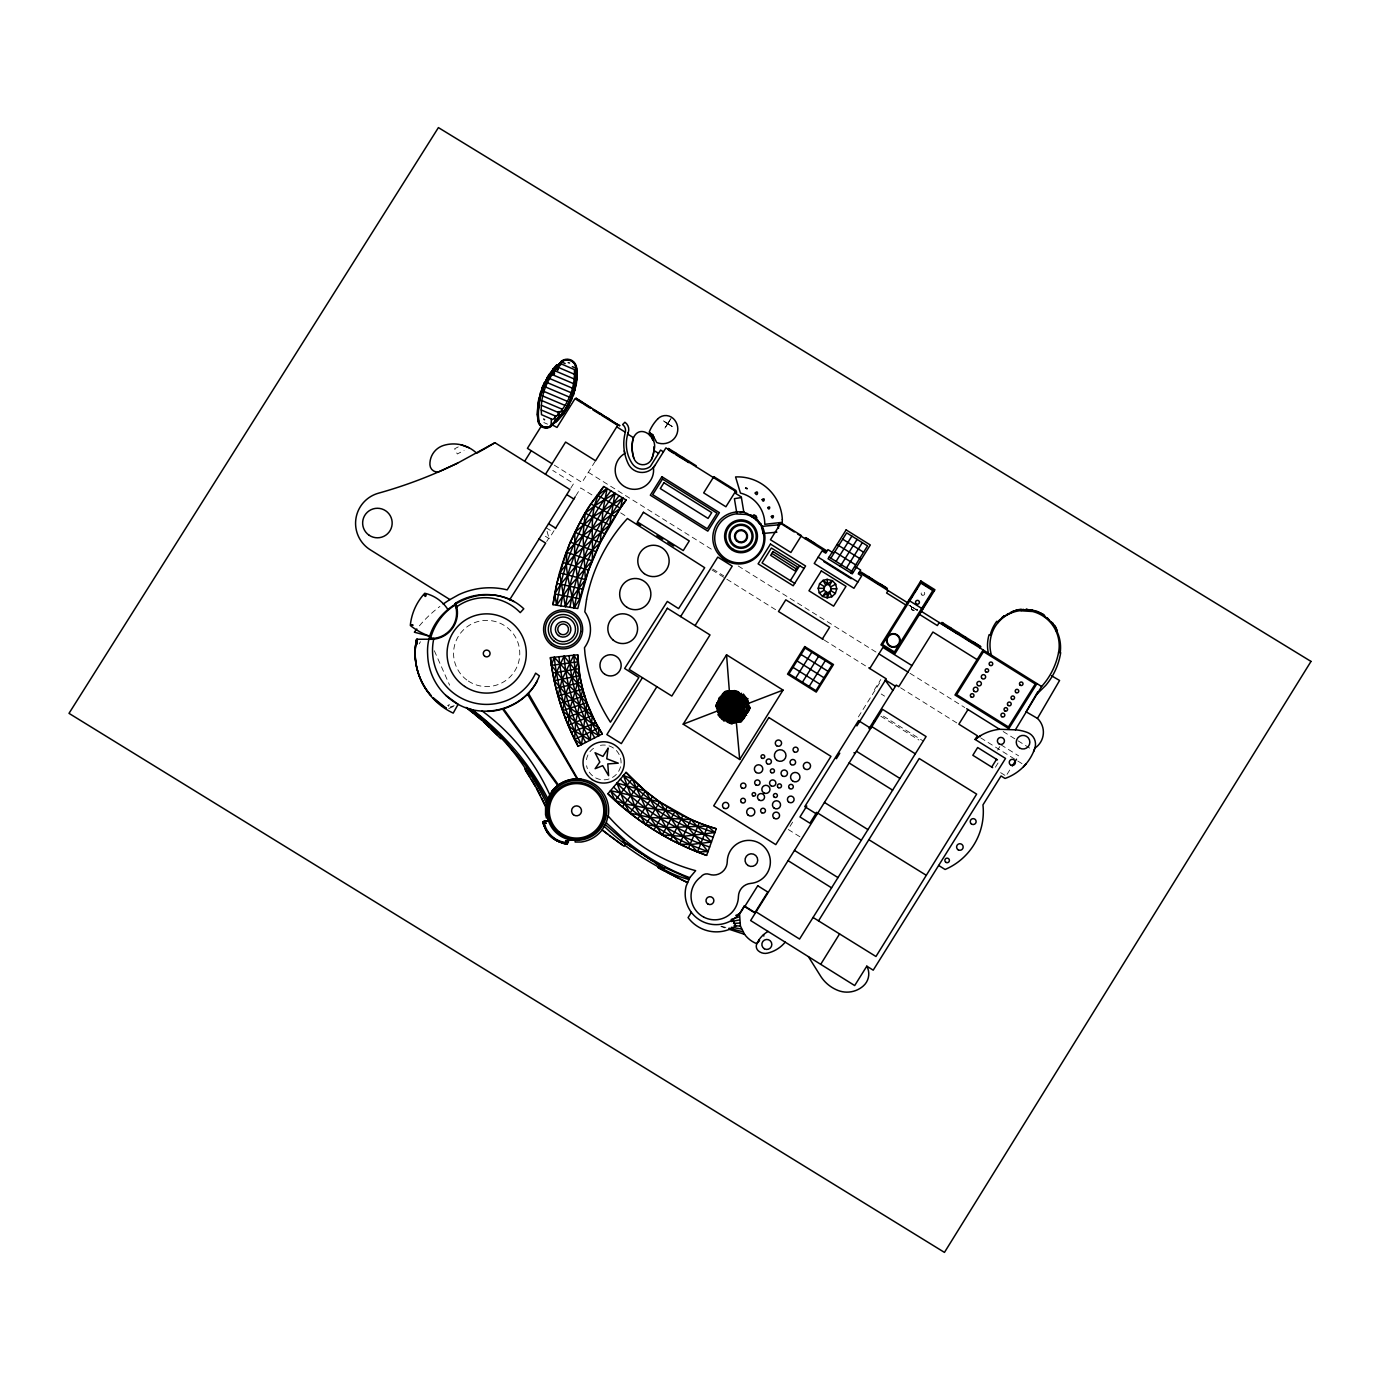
<?xml version="1.0" encoding="UTF-8"?>
<svg xmlns="http://www.w3.org/2000/svg" width="1380" height="1380" viewBox="0 0 1380 1380"><rect width="100%" height="100%" fill="white"/><g stroke="black" fill="none" stroke-linecap="round" stroke-linejoin="round"><path stroke-width="0.75" stroke-dasharray="5 3.75" d="M911.421 607.424C909.955 612.479 917.89 608.752 915.475 609.77A2.467 2.467 0 0 1 911.387 607.424L912.008 606.303A2.467 2.467 0 0 1 912.525 605.923L912.042 606.337M913.336 607.821L914.181 608.304L911.645 606.872M910.3 605.786L911.404 606.752M911.317 606.924L910.093 605.665L911.524 607.045M570.716 488.261L573.683 483.5L552.742 470.425M595.142 461.403L581.998 482.448L552.069 463.749M545.359 536.251L549.102 538.597L554.553 529.868M575.805 495.851L580.756 487.934L593.521 495.903M667.058 423.85L668.42 423.539M667.817 423.453L671.801 417.071L667.92 423.505M874.385 689.759L880.802 679.495M792.638 822.135L788.101 829.397L802.125 838.16M858.377 716.91L881.078 680.599M997.619 750.116L999.827 746.563M995.394 767.228L999.258 761.036M1007.055 774.318L1011.264 767.608M546.67 541.529L548.705 538.355M458.246 446.913L454.607 448.776L457.298 453.968L464.077 450.466M448.759 708.596L454.365 706.025M450.242 706.991L454.175 705.646M419.227 643.839L420.434 641.735M448.379 706.336L449.414 704.542L447.62 705.577M721.067 926.17L727.019 927.688M721.016 926.584L724.948 927.878M543.841 422.556L547.55 424.16M915.992 609.063L917.666 610.029L915.751 609.494M914.181 608.269L915.837 609.287M916.061 609.442L917.321 610.167M667.575 423.505L662.262 420.193L667.506 423.643M667.972 423.781L674.786 428.041M667.903 423.884L674.716 428.145M908.471 604.957L916.889 610.219M588.329 472.305L712.615 549.965M738.179 565.955L878.905 653.879M909.989 673.302L964.827 707.578M1003.156 731.521L1032.085 749.599M1000.949 744.786L1018.613 755.826M712.822 569.043L723.655 575.822M620.672 512.877L626.33 516.413M711.994 569.94L776.681 610.357M824.205 640.044L867.934 667.385M900.588 687.792L957.375 723.275M980.645 737.817L1022.977 764.261M881.199 694.002L884.597 696.124M1000.638 772.662L1006.003 776.009M883.407 716.134L923.306 741.06M880.837 716.237L918.908 740.025M546.049 527.729L553.121 532.145M434.338 650.756L449.621 685.187M547.067 531.352L549.102 538.597M667.592 423.022L667.903 424.385M600.369 745.338A17.422 17.422 0 0 1 620.414 757.655A17.422 17.422 0 0 1 609.891 778.7A17.422 17.422 0 0 1 588.018 770.04M587.414 768.66A17.422 17.422 0 0 1 586.569 765.727M586.466 759.69A17.422 17.422 0 0 1 596.057 746.77M419.382 625.847A125.977 125.977 0 0 1 439.91 606.424M667.541 423.867L664.298 429.059L667.644 423.919M921.995 595.022A1.777 1.777 0 0 0 924.721 593.573A1.777 1.777 0 0 0 922.116 591.934A1.777 1.777 0 0 0 921.995 595.022M468.268 681.013A33.12 33.12 0 0 0 519.708 655.655A33.12 33.12 0 0 0 472.029 623.777A33.12 33.12 0 0 0 468.268 681.013"/><path stroke-width="1.5" d="M545.566 806.42L545.548 814.7L546.463 818.064L547.688 817.736A29.963 29.963 0 0 1 572.321 780.735A29.963 29.963 0 0 1 606.683 808.956A29.963 29.963 0 0 1 575.132 840.299L575.132 842.024L581.101 842.024A31.706 31.706 0 0 0 602.129 829.915L606.269 822.756L608.408 814.752A31.706 31.706 0 0 0 551.862 791.275L547.705 798.434L545.566 806.42L535.975 787.307L524.797 769.074L526.091 768.298A251.66 251.66 0 0 1 546.411 803.264M554.708 593.952L579.945 598.799L574.563 554.95L574.891 532.283L593.02 516.982L622.829 498.025L620.345 508.168L600.283 542.616L575.65 566.3L560.694 584.189L554.708 593.952L556.623 605.216L569.698 586.241L592.158 560.832C593.883 536.216 587.156 507.047 603.802 486.519L626.123 500.026A276.587 276.587 0 0 0 579.945 598.799L574.132 607.959C571.182 586.483 560.729 563.023 570.371 542.133C580.307 523.158 587.932 499.991 607.096 488.52L602.939 510.272L600.283 542.616L588.587 570.147L577.754 608.528L553 604.664L556.899 583.326L566.317 552.207L582.998 535.578L620.345 508.168L626.123 500.026M602.284 733.936L595.298 721.843L586.88 702.662L562.195 679.115L551.448 665.35L554.277 657.225L582.74 689.31L586.88 702.662L581.549 744.579L574.598 739.387L575.65 722.206L582.74 689.31L579.807 675.665L577.72 654.81L550.413 657.639C554.122 688.568 563.575 718.79 578.134 746.339L602.284 733.936A156.388 156.388 0 0 1 577.72 654.81M1021.2 610.633L1021.217 609.149A47.696 47.696 0 0 0 997.447 621.949M537.562 414.724L540.667 393.214M570.941 400.096L562.781 414.224L551.241 425.764A8.039 8.039 0 0 1 538.303 420.158A69.759 69.759 0 0 1 538.028 414.742L538.166 409.308A69.759 69.759 0 0 1 538.735 403.909L538.907 398.423L541.115 393.335A69.759 69.759 0 0 1 542.909 388.211L542.081 387.849L544.272 382.881L545.1 383.243L547.498 378.776L546.67 378.327M541.236 409.981C540.977 392.679 548.567 375.498 561.505 364.027L574.356 369.564C575.529 388.418 567.266 407.497 552.707 419.537L541.477 414.673L541.236 409.981L556.209 416.381M727.277 722.206L732.349 723.775L733.608 690.725L725.018 691.622L722.43 694.019M557.503 369.892L557.692 365.717L561.591 361.991A8.711 8.711 0 0 1 575.909 368.167A71.122 70.708 0 0 1 562.109 413.724L551.051 425.523A7.573 7.573 0 0 1 538.597 420.124A69.794 69.448 22 0 1 554.105 369.754L557.692 365.717L557.779 369.909M558.779 417.985L559.073 411.481M562.074 409.412L562.109 413.724L551.051 425.523L551.414 419.089M553.863 374.049L554.105 369.754L554.501 373.946M568.163 725.207L570.147 708.182L579.807 675.665L564.058 656.225L556.382 672.422L554.243 680.668L565.662 693.778L592.21 715.582L590.209 740.129L574.701 731.003L568.163 725.207L592.21 715.582M576.443 379L576.909 373.601M651.464 459.506A27.876 27.79 15 0 0 653.896 450.466C658.709 436.994 638.992 422.177 632.989 439.082A36.725 36.725 0 0 0 633.765 458.022A9.591 9.591 0 0 0 651.464 459.506A27.79 27.79 0 0 0 653.896 450.466L653.999 446.706M785.22 942.143A32.602 32.602 0 0 1 767.573 953.131A10.384 10.384 0 0 1 758.327 950.837A6.107 6.107 0 0 1 756.809 943.713A27.583 27.583 0 0 1 744.596 934.381L740.422 926.066L739.542 913.75L744.355 905.935L755.447 912.853M538.166 409.308L537.941 403.822L537.269 414.707L538.303 420.158A7.883 7.883 0 0 0 551.241 425.764L562.419 413.983L568.232 404.806A69.759 69.759 0 0 0 569.837 401.563M456.694 606.821A48.749 48.749 0 0 1 520.243 612.634L523.796 608.787C488.572 575.339 424.454 606.165 427.645 654.448A58.443 58.443 0 0 0 458.108 704.318C486.864 720.429 527.591 706.991 539.356 675.855L535.63 673.147A54.079 54.079 0 0 1 433.682 639.182L416.656 639.268C412.206 658.916 417.657 680.392 430.957 695.52A64.067 64.067 0 0 1 416.656 639.268A66.24 66.24 0 0 0 453.209 713.115L458.108 704.318L445.775 695.33M562.626 710.648L565.662 693.778L578.099 661.796L573.839 655.207L562.195 679.115L557.968 695.796L570.147 708.182L598.661 727.967L598.868 735.695L575.65 722.206L562.626 710.648L586.88 702.662M552.621 424.591A69.759 69.759 0 0 0 555.278 422.125L563.04 414.466L568.957 405.237L575.253 384.365L576.202 368.132A9.022 9.022 0 0 0 561.401 361.75L553.432 369.185M576.633 379.069L574.77 389.815L571.423 400.252L570.578 399.924A69.759 69.759 0 0 0 575.253 384.365L576.236 384.503L576.978 379.121L576.65 368.132A9.505 9.505 0 0 0 561.091 361.388M416.743 644.288L417.433 639.268A66.206 66.206 0 0 0 416.674 644.288M722.637 719.411L718.842 714.184L718.221 706.146L721.154 699.263L727.295 695.917L733.418 695.744L737.99 698.763L740.111 702.972L738.68 710.286L732.677 714.823L727.795 714.978L723.327 711.821L720.774 706.25L721.154 699.263L726.104 693.657L733.608 690.725L737.834 691.501M585.206 513.205L582.998 535.578L585.361 579.6L565.386 606.596L559.573 572.803L574.563 554.95L609.684 525.021L614.962 493.281L594.556 505.891L585.206 513.205L609.684 525.021M746.942 713.305L747.149 699.246L743.354 694.019M568.784 839.506L568.267 842.628A24.512 24.512 0 0 1 544.013 820.824L548.516 820.824L547.688 817.736A28.307 28.307 0 0 0 575.132 840.299L568.784 839.506L567.094 844.232C555.571 842.283 545.704 833.244 542.771 821.928L548.516 820.824L545.273 821.755M556.623 605.216C562.919 562.798 580.497 522.158 607.096 488.52M560.849 605.889C567.508 564.127 584.896 524.159 610.909 490.814M565.386 606.596C572.355 565.524 589.536 526.263 614.962 493.281M569.923 607.303C577.202 566.939 594.176 528.385 619.034 495.731M744.372 717.911L740.957 721.809L732.383 722.741L724.414 720.343L718.842 714.184L717.031 706.111L719.308 698.108L726.104 693.657L733.505 693.088L739.49 696.4L742.682 701.609L740.008 711.131L736.04 712.477L732.797 711.683L731.193 709.596L731.469 703.835L733.177 701.782L736.403 701.299L740.111 702.972L742.509 712.701L738.749 717.617L732.47 720.394L725 719.428L718.842 714.184L715.944 706.06L716.979 702.696M574.132 607.959C581.774 568.267 598.558 530.369 622.829 498.025M575.702 384.451L571.01 400.079M1034.62 611.012L1031.602 609.977M1034.81 610.684L1031.515 610.34M755.654 519.605C758.793 517.19 753.428 512.998 751.841 516.81M747.236 713.305L749.012 707.319L747.149 699.246L742.906 694.727M627.503 434.942L628.297 432.354A8.711 8.711 0 0 0 624.899 422.246L622.622 424.591A7.176 7.176 0 0 1 625.312 432.216A46.161 46.161 0 0 0 628.176 463.645A15.335 15.335 0 0 0 655.069 465.25L665.919 447.879L727.795 486.536M818.202 588.225L819.599 583.636L823.118 580.359L827.155 579.341L832.399 580.67L835.676 584.189L836.763 588.88L835.349 593.469L831.83 596.747L827.155 597.833L822.549 596.419L819.272 592.917L818.202 588.225L823.688 588.415L825.706 585.206L832.399 580.67L829.484 585.344L823.118 580.359L825.706 585.206M823.688 588.415L824.136 590.33L827.138 592.365L827.155 597.833L831.26 588.691L829.484 585.344M749.012 710.735L750.047 707.371L715.944 706.06L718.635 699.695M540.667 393.179L547.256 378.241L553.518 369.288M541.115 393.335L540.287 393.041L541.115 393.335L542.909 388.211L542.081 387.918L539.718 398.579M706.629 855.393L716.237 828.725A194.701 194.701 0 0 1 626.054 772.386L607.925 793.707C635.852 821.1 669.783 842.3 706.629 855.393A269.911 269.911 0 0 1 607.925 793.707M1033.585 751.582L1034.879 748.133A19.096 19.096 0 0 0 1037.467 718.411L1059.581 680.478L1051.457 675.734M626.054 772.386L645.443 791.033L659.726 801.901L683.152 836.384L697.486 851.96L707.664 826.034L716.237 828.725M1039.295 612.755L1036.397 611.185L1039.537 612.444M608.097 815.942A176.502 176.502 0 0 0 695.658 870.659L689.741 877.68L686.153 886.133A30.826 30.826 0 0 0 706.094 923.013A30.826 30.826 0 0 0 744.355 905.935M688.465 848.2L699.246 822.946L707.664 826.034L714.84 832.571L683.152 836.384L662.297 834.969L650.101 817.512L632.23 778.889L623.45 775.457L634.8 806.162L645.719 824.619L666.264 827.603L707.664 826.034M747.995 712.132L750.047 707.371M542.219 387.901L547.067 378.137M697.486 851.96L708.026 851.546L674.941 811.406L645.098 807.818L624.692 803.781L615.014 800.434L610.529 790.654L659.726 801.901L690.966 819.479L711.425 842.059L690 844.595L679.581 844.111L690.966 819.479L699.246 822.946M681.03 879.509L687.068 882.355M571.286 400.269L568.232 404.806M673.354 875.714L679.391 878.715M670.852 839.696L682.859 815.632M666.005 871.884L671.87 874.955M662.297 834.969L674.941 811.406M1043.453 614.876L1040.727 612.979M1043.728 614.6L1040.555 613.307M658.553 867.83L664.229 870.935M753.739 517.431C756.93 519.743 747.581 511.997 752.031 516.448M653.913 829.949L667.23 806.834M1037.674 691.915L1026.099 711.787L1037.467 718.411M756.068 911.87L799.572 939.056L926.101 736.558L882.596 709.372L750.634 920.546L854.686 985.562L866.812 966.173L873.212 970.174L1005.52 758.431L975.108 739.439A46.903 46.903 0 0 1 999.551 729.278L1015.387 729.83L1041.607 686.498A70.777 70.777 0 0 0 1058.563 652.481A35.38 35.38 0 0 0 1032.74 611.53L1019.734 610.719A34.103 34.103 0 0 0 1000.379 620.086L997.447 623.312A34.103 34.103 0 0 0 991.444 634.886A35.794 35.794 0 0 0 991.444 655.155M645.719 824.619L659.726 801.901M818.513 920.874L919.201 758.5L976.643 794.121L875.955 956.495L813.062 917.476M820.703 964.327L839.558 933.932M541.374 426.023L527.419 448.345L552.069 463.749M524.659 461.282L531.248 450.743M578.927 400.407L575.891 398.078L619.551 425.799M579.617 400.407L582.498 402.632M582.774 402.822L586.897 405.392M587.207 405.582L591.485 408.256M545.48 474.289L565.61 442.066L595.556 460.765L617.671 425.351L601.663 415.346M594.625 410.222L595.677 410.878M595.953 411.05L600.076 413.621M603.854 415.984L600.49 413.448M604.406 416.329L608.252 418.295M612.099 421.142L608.701 418.589M613.479 422.004L615.308 423.143M615.618 423.332L619.844 425.54M555.346 528.609L575.236 496.783M668.024 449.19L668.489 448.448L696.245 465.802L695.779 466.543M669.197 448.897L668.472 450.053L674.199 453.641L674.923 452.468M676.39 453.399L675.665 454.555L682.065 458.557L682.789 457.401M501.785 736.989L529.799 770.316L501.785 736.989A217.436 217.436 0 0 0 470.977 709.268M683.583 457.884L682.91 458.971L688.672 462.576L689.345 461.489M642.425 677.684L606.872 734.574L621.328 743.613L656.88 686.705M680.616 616.567L717.773 557.089L732.228 566.128L695.072 625.606M746.425 514.447L747.098 513.394L743.855 512.325A26.065 26.065 0 0 0 712.805 537.441A26.065 26.065 0 0 0 742.923 563.661A26.065 26.065 0 0 0 763.519 529.437L760.501 523.348L763.675 534.698A24.599 24.599 0 0 1 742.992 562.574A24.599 24.599 0 0 1 715.013 542.047A24.599 24.599 0 0 1 735.402 513.947L746.425 514.447A25.185 25.185 0 0 1 759.88 524.331M683.204 724.172L726.553 654.81L783.047 690.104L739.697 759.483L683.204 724.172L718.152 710.683M804.989 538.631L805.61 537.631L826.448 550.637L825.809 551.655M806.489 538.183L810.871 540.908M811.44 541.27L815.442 543.772M790.343 580.601L799.658 565.697M830.846 558.176L846.664 532.852L867.537 545.894L850.667 572.89M836.056 561.436L851.891 536.113M840.23 566.369L857.101 539.373M846.492 567.956L862.327 542.633M860.378 573.252L861.12 572.062L887.323 588.432L886.581 589.622M795.708 678.011L811.802 652.24M822.377 638.906L829.673 627.245L785.789 599.817L778.493 611.495L823.17 639.406M802.436 682.22L818.547 656.449M868.21 576.495L873.678 580.583M809.18 686.429L825.292 660.658M880.095 583.93L879.629 584.689L873.868 581.084M880.595 584.223L886.477 587.914M888.099 590.571L886.598 592.986L905.815 604.992M691.38 912.352L688.085 917.614A35.259 35.259 0 0 0 735.902 925.98L732.625 919.787M906.781 603.905L907.523 602.715L859.136 572.476M909.42 600.714L912.68 595.487M914.854 592.003L917.027 588.536M869.762 668.524L882.924 647.444L911.938 665.574M920.253 612.323L920.995 611.133L1041.607 686.498M922.392 608.822L931.103 594.901M806.783 806.041L799.969 816.96L809.922 823.187L816.736 812.285M836.366 758.69L839.782 753.221M856.859 725.914L886.27 678.839L868.745 667.886M868.986 728.692L896.241 685.067L898.777 686.654L932.915 632.023L977.092 659.623M939.245 622.535L937.348 625.571L919.529 614.428M941.16 623.726L941.988 622.414L980.887 646.72L980.076 648.048M942.833 622.932L942.074 624.139L949.285 628.659L950.044 627.452M950.785 627.9L950.027 629.107L957.237 633.627L957.996 632.42M958.738 632.885L958.255 633.644L964.844 637.767L965.327 636.991M966.241 637.56L965.62 638.578L972.158 642.666L972.797 641.666M973.556 642.149L979.938 646.133M983.129 649.946L954.977 695.002L1008.815 728.64L1036.966 683.6M968.001 709.562L958.859 724.19L977.402 735.782L975.108 739.439L980.611 735.609M991.702 767.073L996.533 759.328M1012.316 765.917L1016.508 759.19M723.896 721.171L741.491 693.226M509.531 599.938L545.669 543.116L539.028 538.959M745.096 716.686L740.456 720.878L732.383 722.741L725 719.428L720.964 713.063L720.774 706.25L723.379 700.661L728.606 698.401L733.298 698.659L738.749 703.679L740.008 711.131L737.438 715.15L732.573 717.738L726.311 717.341L720.964 713.063L718.221 706.146L719.308 698.108L725.018 691.622L728.468 690.828M546.86 377.947L549.792 373.376L550.603 373.894L561.401 361.75A69.759 69.759 0 0 0 557.486 365.51L556.727 364.838L553.121 368.891L547.67 378.465L546.842 378.017L547.67 378.465M547.084 378.086L553.363 369.185M637.715 818.995L652.464 796.639M624.295 839.489L623.001 841.455L663.797 868.348L664.97 866.571M624.105 842.18L632.23 847.527M633.731 848.528L642.545 854.341M644.167 855.41L652.809 861.103M654.655 862.327L662.831 867.71M629.936 813.079L645.443 791.033L616.998 783.047L624.692 803.781L629.936 813.079L650.101 817.512L690.966 819.479M825.689 591.986L822.549 596.419L829.363 591.796L831.83 596.747M616.187 840.644L621.811 844.698M622.363 806.886L638.698 785.116M609.46 835.625L614.876 839.678M655.069 465.25L653.413 467.441A19.217 19.217 0 0 1 639.492 488.641A19.217 19.217 0 0 1 616.67 477.532A19.217 19.217 0 0 1 624.778 453.485L624.295 450.846M649.911 435.114L649.532 435.614A2.467 2.467 0 0 1 649.877 435.079L652.257 434.476M652.257 439.202L653.723 438.029M467.147 708.216L473.305 713.029M602.594 830.294L608.011 834.52M615.014 800.434L632.23 778.889M475.634 714.926L481.706 720.067M1048.886 619.81L1047.282 617.947L1048.955 619.861M1023.46 766.763L1025.944 764.054M483.725 721.861L489.538 727.26M558.607 411.671L558.727 417.933L555.071 421.918L554.933 415.622M551.862 791.275C558.814 782.529 570.061 777.889 581.153 779.165M491.366 729.019L497.093 734.781M1053.026 623.519L1050.818 621.707L1052.957 623.45M1037.122 693.916L1045.747 685.394A66.878 66.878 0 0 0 1060.685 652.671L1058.563 652.481M740.008 711.131L736.748 713.84L732.677 714.823L728.606 713.684L725.897 710.459L723.568 706.353L723.379 700.661L727.295 695.917L733.505 693.088L740.853 694.226L747.149 699.246L748.598 703.3M509.289 746.218L514.982 753.204M598.868 735.695L592.365 724.103L595.298 721.843M1054.424 625.261L1055.821 627.227M1002.328 617.257L1004.554 615.687M744.959 716.444L732.383 722.741L727.295 721.792M525.659 770.42L529.678 776.664M443.187 604.043A125.977 125.977 0 0 1 449.949 599.593L458.643 594.745A73.019 73.019 0 0 1 507.202 589.881L569.906 489.555L494.937 442.704L457.694 463.076L438.409 471.96A7.521 7.521 0 0 1 429.922 464.836A19.441 19.441 0 0 1 443.636 445.412A33.586 33.586 0 0 1 476.324 452.899M531.438 779.545L535.371 786.289M653.171 439.03L652.033 437.546M1006.538 614.894L1008.901 613.548L1006.641 614.825M819.272 592.917L824.136 590.33M830.829 586.776L835.676 584.189M536.579 788.463L540.408 795.708M748.081 698.746L717.893 714.685L722.706 719.86M574.598 739.387L598.661 727.967M541.529 797.968L545.186 805.627M735.782 915.423L739.542 913.75M571.268 732.349L595.798 722.758M748.167 703.507L783.047 690.104M565.283 717.98L589.398 709.182M731.193 919.442L739.232 916.855M560.194 703.265L584.672 696.038M1015.801 610.581L1019.251 609.598L1015.784 610.202M1055.89 630.781L1057.39 630.384A44.885 44.885 0 0 0 1044.712 616.446M557.968 695.796L582.74 689.31M739.508 692.588L733.608 690.725L725.552 692.605L719.308 698.108L746.632 715.306M556.002 688.258L581.118 682.514M554.243 680.668L579.807 675.665M731.227 921.512L739.283 919.96M741.388 497.525L734.402 498.68L736.817 513.153M740.318 512.567L743.803 511.98M552.742 673.026L578.807 668.748M551.448 665.35L578.099 661.796M762.019 526.384L778.527 524.831L779.752 522.865L794.259 531.938M776.888 532.18L763.037 533.491L762.364 526.349M733.539 923.444L739.68 923.048M538.028 414.742L537.838 420.176A8.349 8.349 0 0 0 551.534 426.144M538.303 420.158L537.838 420.176A70.242 70.242 0 0 1 557.141 365.183L557.486 365.51M433.82 638.371L429.56 638.474A25.461 25.461 0 0 0 454.814 603.733L456.038 607.821M1023.753 609.736L1022.77 609.374L1023.632 609.736M831.26 588.691L836.763 588.88M731.348 706.664L732.987 706.715M734.091 925.704L740.422 926.066M576.288 373.911L577.306 373.98M576.616 378.379L577.03 378.689M991.444 634.886L989.081 634.748A36.242 36.242 0 0 0 988.391 653.24M575.943 379.328L576.926 379.466M575.305 384.002L576.288 384.14M731.348 927.308L741.491 928.999M538.786 399.044L538.045 403.132M575.253 384.365L576.202 384.572L573.442 395.129L572.545 394.853L573.39 395.18M575.184 384.71L576.116 384.899M574.184 389.315L575.115 389.522M556.899 583.326L582.481 589.139M729.002 928.205L742.889 931.776M559.573 572.803L585.361 579.6M460.972 444.774L469.183 447.827M562.712 562.436L588.587 570.147M574.891 390.264L574.58 390.471M572.631 394.525L573.528 394.784M714.84 832.571C680.03 822.049 648.169 802.125 623.45 775.457M568.215 362.578L569.561 363.026M728.882 929.188L744.596 934.381M566.317 552.207L592.158 560.832M713.201 837.143C677.977 826.102 645.702 805.92 620.345 779.096M711.425 842.059C675.752 830.519 643.011 810.06 616.998 783.047M709.665 846.992C673.509 834.934 640.32 814.2 613.634 786.997M708.026 851.546C671.456 838.988 637.853 817.995 610.529 790.654M570.371 542.133L596.057 551.655M749.461 514.843L746.753 513.929A23.132 23.132 0 0 1 760.19 523.831L758.517 521.536M756.395 518.587L756.43 518.604A2.467 2.467 0 0 0 752.6 515.775L752.635 515.809M574.891 532.283L600.283 542.616M547.377 382.674L571.165 392.731M545.48 386.969L569.474 397.13M543.91 391.42L567.439 401.373M552.155 374.567L573.528 383.64M549.602 378.517L572.528 388.228M542.702 395.957L565.076 405.444M541.857 400.597L562.402 409.308M555.002 370.806L574.166 378.965M541.357 405.272L559.435 412.965M558.124 367.304L574.442 374.273M565.162 363.527L561.591 361.991A69.414 69.414 0 0 0 538.597 420.124M572.321 366.614L575.909 368.167A69.448 69.448 0 0 1 551.051 425.523M542.478 387.332L545.1 383.243L544.272 382.795M579.841 522.623L604.82 533.732M664.384 867.451L689.362 878.594M687.654 882.631L657.743 867.382L658.484 866.209A109.106 109.106 0 0 0 688.965 879.509M733.608 690.725L740.853 694.226L746.132 699.781L747.891 707.284L745.735 714.736L739.922 719.86L732.418 721.602L725 719.428L719.877 713.633L718.221 706.146L720.188 698.659L726.104 693.657L733.556 691.863L740.853 694.226L747.891 707.284L744.734 714.116L739.922 719.86L732.47 720.394L725.621 718.428L720.964 713.063L719.463 706.198L721.154 699.263L726.673 694.761L733.505 693.088L740.18 695.279L745.045 700.35L744.734 714.116L739.352 718.773L732.47 720.394L726.311 717.341L722.12 712.46L720.774 706.25L722.223 699.936L727.295 695.917L733.47 694.382L739.49 696.4L745.045 700.35L743.665 713.426L738.749 717.617L732.521 719.101L726.311 717.341L723.327 711.821L722.137 706.301L723.379 700.661L727.933 697.124L733.418 695.744L739.49 696.4L743.889 700.971L744.734 714.116L738.749 717.617L732.573 717.738L727.036 716.186L723.327 711.821L724.604 701.437L733.418 695.744L738.749 697.556L742.682 701.609L744.01 707.147L742.509 712.701L738.11 716.41L732.573 717.738L727.795 714.978L724.586 711.149L723.568 706.353L728.606 698.401L733.349 697.176L742.682 701.609L742.509 712.701L732.625 716.306L727.795 714.978L725.035 706.422L725.897 702.248L733.298 698.659L737.99 698.763L741.422 702.265L741.284 711.942L737.438 715.15L732.677 714.823L725.897 710.459L727.243 703.11L733.298 698.659L737.213 700.022L740.111 702.972M591.002 504.028L614.876 516.5M551.69 424.626L557.02 427.438L574.994 398.682L582.67 403.478M597.212 495.127L620.345 508.168M868.865 839.696L926.308 875.317M919.874 582.481L933.984 591.295M842.714 539.183L863.587 552.224M861.275 559.435L836.987 544.514M834.797 551.845L855.669 564.886M728.692 487.106L732.125 489.245M733.125 489.866L736.678 492.091L735.782 493.505L741.302 496.955L743.855 512.325M833.399 553.018L827.948 549.62L825.723 553.173L822.083 550.879L814.235 563.454L853.944 588.277L861.638 575.977L858.257 573.873L860.654 570.043L855.203 566.645M908.747 600.3L922.841 609.115M863.035 573.942L866.002 575.805M797.675 534.06L826.43 552.034M663.435 451.846L660.589 450.07L650.36 466.44A12.489 12.489 0 0 1 632.144 463.507A35.552 35.552 0 0 1 628.297 432.354M829.121 557.089L853.289 572.2M583.895 404.237L589.812 407.945M592.779 409.791L600.524 414.638M616.739 426.851L625.312 432.216M627.762 434.131L633.472 437.702M653.896 450.466L658.536 453.365M818.15 557.175L857.877 581.998M823.757 561.557L851.184 578.703M804.057 568.422L771.368 548.015L762.053 562.937L794.725 583.343M819.599 583.636L824.274 586.552M830.691 590.554L835.349 593.469M878.905 653.879L908.161 672.164M966.656 708.716L999.551 729.278M636.991 523.072L640.63 525.332M656.949 535.543L662.78 539.183M667.834 542.34L673.716 546.014M885.27 679.909L895.482 686.291M997.464 759.914L977.661 747.529L972.831 755.274L992.634 767.642M566.749 494.592L573.839 499.025M801.038 654.465L828 671.318M797.019 660.917L823.964 677.752M792.983 667.351L819.944 684.204M873.971 720.705L875.075 721.395M548.55 523.71L555.64 528.126M871.815 726.622L915.32 753.808M870.763 728.312L858.498 720.636L804.764 806.627L817.029 814.304M856.428 751.255L899.933 778.441M853.944 752.738L855.065 753.446M849.114 762.968L892.619 790.154M938.642 865.45L945.093 869.486A62.842 62.842 0 0 0 982.957 804.902L1001.035 775.974L1005.02 778.458A48.386 48.386 0 0 0 1034.879 748.133A12.524 12.524 0 0 0 1027.427 732.47A42.176 42.176 0 0 0 1015.387 729.83M824.447 802.436L867.951 829.622M817.788 813.079L861.31 840.265M449.949 599.593L370.254 549.792A31.24 31.24 0 0 1 378.413 493.212A464.767 464.767 0 0 0 457.694 463.076M794.466 850.408L837.971 877.594M788.066 860.654L831.571 887.84M771.903 553.363L796.243 568.905M550.603 373.894L550.603 373.894A69.759 69.759 0 0 1 553.88 369.581L553.121 368.891L553.88 369.581M754.55 517.966L757.81 520.105L755.964 519.346M653.378 435.079L652.861 434.683A2.467 2.467 0 0 0 650.981 434.441L650.998 434.476M466.061 707.388L482.655 720.878L500.768 738.714L501.923 737.662A229.391 229.391 0 0 0 468.734 708.406M602.129 829.915L624.071 846.268L625.33 844.267A209.087 209.087 0 0 1 604.198 826.327M543.634 419.003L544.6 419.779M605.216 824.55L623.657 840.472M998.137 622.57L996.74 621.328A38.157 38.157 0 0 0 990.271 634.817M758.862 940.004L759.587 940.677L756.809 943.713A26.962 26.962 0 0 1 768.073 931.431M653.344 438.53L653.361 438.564A2.467 2.467 0 0 0 654.086 436.822M606.269 822.756L624.726 839.868A228.39 228.39 0 0 0 659.312 863.552L666.73 867.503A228.39 228.39 0 0 0 689.741 877.68M555.278 422.125L555.605 422.487A70.259 70.259 0 0 0 576.685 368.098L576.202 368.132A69.759 69.759 0 0 1 576.15 377.171M679.581 844.111L666.264 827.603L645.443 791.033M885.305 680.392L892.826 690.518M503.424 708.682L558.469 784.996M502.596 709.044L557.71 785.427M1054.061 625.382L1055.527 627.452M1004.467 615.756L1002.38 617.222M808.387 956.616L819.91 975.005A36.484 36.484 0 0 0 837.902 990.409A24.668 24.668 0 0 0 863.38 985.906A16.077 16.077 0 0 0 866.812 966.173M527.436 694.054L577.202 779.165M649.652 432.906L653.602 440.738L649.221 433.148M528.402 693.278L577.875 779.165M594.728 737.817C579.911 712.96 571.044 684.584 569.164 655.69M590.209 740.129C575.408 714.564 566.369 685.688 564.058 656.225M585.689 742.457C570.889 716.168 561.712 686.774 558.969 656.742M725.018 691.622L740.957 721.809M581.549 744.579C566.818 717.635 557.486 687.775 554.277 657.225M592.365 724.103C581.394 702.8 575.081 679.15 573.839 655.207M514.016 601.663A58.443 58.443 0 0 0 455.59 603.112L456.866 607.373M763.485 934.709L763.83 936.054M558.124 411.654L558.727 417.933M778.199 524.849L778.527 528.419M736.334 722.309L739.697 759.483M827.155 579.341L827.603 584.758M726.553 654.81L729.399 691.553M557.692 365.717L557.779 369.909M1044.712 617.205L1044.712 615.687A36.311 36.311 0 0 0 1021.217 609.891M561.332 415.415A69.759 69.759 0 0 1 556.554 420.848M658.122 866.795A322.058 322.058 0 0 1 624.709 845.267M537.389 680.944A58.443 58.443 0 0 1 487.52 711.407M416.829 628.987A125.977 125.977 0 0 0 414.362 632.212L430.353 636.439A65.999 65.999 0 0 1 410.309 625.485A55.114 55.114 0 0 1 424.764 593.262A37.415 37.415 0 0 1 447.827 609.391M494.937 442.704A464.767 464.767 0 0 1 476.548 453.313M455.59 603.112A26.496 26.496 0 0 1 429.249 639.268M578.134 746.339A254.558 254.558 0 0 1 550.413 657.639M481.93 710.821A212.106 212.106 0 0 1 549.775 794.846M472.357 709.803A259.923 259.923 0 0 1 501.837 735.437L508.582 742.526A259.923 259.923 0 0 1 527.143 765.21L532.749 773.214A259.923 259.923 0 0 1 547.705 798.434M553 604.664A241.034 241.034 0 0 1 603.802 486.519M633.765 458.022A36.76 36.725 -2.3 0 1 632.989 439.082M529.161 770.644A228.58 228.58 0 0 1 547.067 800.849M501.354 738.197A210.278 210.278 0 0 1 525.452 768.677M430.543 638.457A56.77 56.77 0 0 1 455.176 604.957M1056.631 630.591A38.502 38.502 0 0 1 1060.22 652.636M567.094 844.232A30.74 30.74 0 0 1 542.771 821.928M565.576 840.972L567.008 841.162L565.576 840.972M755.222 493.022C757.551 498.18 758.948 488.779 755.222 493.022M782.322 519.518L782.236 522.347L764.779 524.314A31.861 31.861 0 0 0 740.439 493.091L735.575 476.928A44.678 44.678 0 0 1 782.322 519.518M1026.237 609.322L1029.998 610.064L1026.237 609.322M608.062 748.27L606.786 758.793L618.275 763.175L607.786 763.916L608.615 775.681L602.698 765.659L595.125 768.712L599.817 762.002L595.039 752.721L602.974 756.413L608.062 748.27M411.413 624.726L412.827 625.106L411.413 624.726M734.729 703.955L734.539 709.648L732.797 711.683L729.434 712.373L727.26 709.751L725.897 702.248L733.246 700.195L736.403 701.299L737.955 706.905L737.3 709.423L736.04 712.477L732.745 713.27L729.434 712.373L728.657 709.01L728.123 706.543L730.003 701.04L735.575 702.61L737.351 704.421L739.542 706.974L735.298 711.08L732.797 711.683L730.296 710.993L726.553 706.474L730.727 702.42L733.177 701.782L737.3 709.423L728.657 709.01L730.072 704.887L733.125 703.403L737.351 704.421L734.539 709.648L729.727 706.595L728.64 703.99L731.469 703.835L736.334 706.853L731.193 709.596L729.727 706.595L734.729 703.955M586.552 599.3L584.809 611.806A30.55 30.55 0 0 1 584.482 647.686L585.016 654.034A166.67 166.67 0 0 0 610.426 722.206L638.854 677.528L624.64 668.472L667.316 601.439L678.615 608.632L704.68 567.698L627.4 518.518A166.67 166.67 0 0 0 586.552 599.3M424.505 595.28C425.592 598.955 427.403 592.779 424.505 595.28M545.083 822.998L546.17 823.325L545.083 822.998M745.631 488.141L747.184 488.606L745.631 488.141M762.174 499.56C763.554 504.442 766.038 496.3 762.174 499.56M767.815 507.581C769.074 512.066 771.368 504.58 767.815 507.581M771.334 516.413C772.714 521.312 775.232 513.119 771.334 516.413M580.825 631.54L579.652 636.042A17.837 17.837 0 0 1 550.085 641.493A17.837 17.837 0 0 1 557.624 612.392A17.837 17.837 0 0 1 580.825 631.54M1311 661.417L944.455 1252.402L69 713.357L438.409 127.598L1311 661.417M661.9 476.704L650.325 495.213L707.819 531.145L719.394 512.636L661.9 476.704M662.452 479.067L652.706 494.661L707.284 528.764L717.031 513.17L662.452 479.067M643.425 512.291L637.405 521.916L683.255 550.568L689.275 540.943L643.425 512.291M663.935 482.741L660.295 488.572L708.078 518.432L711.718 512.601L663.935 482.741M713.822 476.652L703.679 492.884L725.914 506.77L736.058 490.555L713.822 476.652M667.351 608.269L629.159 669.386L671.818 696.055L710.01 634.938L667.351 608.269M781.011 522.848L770.454 539.735L790.878 552.5L801.435 535.613L781.011 522.848M770.471 544.065L758.103 563.851L793.207 585.775L805.575 566.007L770.471 544.065M724.241 692.501L716.6 704.732L719.705 716.634L731.003 723.689L741.664 720.912L749.478 708.734L746.873 698.28L734.574 690.587L724.241 692.501M846.13 529.886L828.069 558.762L852.254 573.873L870.297 544.979L846.13 529.886M821.341 570.923L808.956 590.761L833.624 606.165L846.009 586.345L821.341 570.923M804.73 646.565L787.514 674.13L816.253 692.105L833.486 664.539L804.73 646.565M805.075 648.031L788.963 673.802L815.925 690.638L832.019 664.867L805.075 648.031M768.85 717.548L713.702 805.817L775.802 844.629L830.967 756.361L768.85 717.548M920.84 580.946L880.906 644.857L894.999 653.672L934.95 589.76L920.84 580.946M921.185 582.533L882.476 644.495L894.447 651.981L933.156 590.019L921.185 582.533M757.741 885.753L744.7 906.608L754.739 912.887L767.78 892.032L757.741 885.753M983.526 651.653L956.668 694.606L1008.418 726.95L1035.276 683.98L983.526 651.653M773.042 551.569L770.644 555.329L794.984 570.889L797.502 566.939L773.042 551.569M1014.007 610.874L1010.902 612.496L1014.007 610.874M577.013 379.034L575.995 378.983L576.978 379.121M566.921 843.008C555.364 843.18 544.772 833.727 543.651 822.221A23.46 23.46 0 0 0 566.921 843.008M575.046 389.867L574.097 389.66L574.994 389.936M446.309 708.32L433.286 697.918A64.067 64.067 0 0 0 446.309 708.32M554.173 373.928L554.105 369.754L554.173 373.928M369.098 535.233A14.749 14.749 0 0 0 392.127 524.124A14.749 14.749 0 0 0 370.996 509.738A14.749 14.749 0 0 0 369.098 535.233M764.313 948.75A4.985 4.985 0 0 0 771.834 944.489A4.985 4.985 0 0 0 764.382 940.108A4.985 4.985 0 0 0 764.313 948.75M551.362 644.943A19.527 19.527 0 0 0 582.515 631.747A19.527 19.527 0 0 0 555.502 611.357A19.527 19.527 0 0 0 551.362 644.943M592.106 779.545A20.666 20.666 0 0 0 624.278 763.899A20.666 20.666 0 0 0 594.642 743.855A20.666 20.666 0 0 0 592.106 779.545M703.697 917.096A23.702 23.702 0 0 0 738.421 896.586A13.49 13.49 0 0 1 750.72 883.407A21.58 21.58 0 0 0 768.953 854.22A21.562 21.562 0 0 0 727.26 861.603A13.645 13.645 0 0 1 709.113 874.264A7.141 7.141 0 0 0 700.937 876.852A23.702 23.702 0 0 0 703.697 917.096M554.191 641.2A14.852 14.852 0 0 0 577.858 631.178A14.852 14.852 0 0 0 557.33 615.687A14.852 14.852 0 0 0 554.191 641.2M759.155 800.072A3.536 3.536 0 0 0 764.555 797.192A3.536 3.536 0 0 0 759.362 793.949A3.536 3.536 0 0 0 759.155 800.072M771.334 772.645A2.035 2.035 0 0 0 774.456 770.989A2.035 2.035 0 0 0 771.455 769.109A2.035 2.035 0 0 0 771.334 772.645M763.744 792.827A4.088 4.088 0 0 0 769.988 789.498A4.088 4.088 0 0 0 763.985 785.755A4.088 4.088 0 0 0 763.744 792.827M756.343 772.559A4.226 4.226 0 0 0 762.795 769.126A4.226 4.226 0 0 0 756.602 765.262A4.226 4.226 0 0 0 756.343 772.559M777.113 760.466A5.813 5.813 0 0 0 785.996 755.74A5.813 5.813 0 0 0 777.457 750.409A5.813 5.813 0 0 0 777.113 760.466M782.322 775.819A3.226 3.226 0 0 0 787.463 773.611A3.226 3.226 0 0 0 782.977 770.264A3.226 3.226 0 0 0 782.322 775.819M778.372 787.635A2.035 2.035 0 0 0 781.494 785.979A2.035 2.035 0 0 0 778.493 784.099A2.035 2.035 0 0 0 778.372 787.635M723.551 807.869A3.157 3.157 0 0 0 728.744 806.144A3.157 3.157 0 0 0 724.673 802.505A3.157 3.157 0 0 0 723.551 807.869M741.784 787.894A2.657 2.657 0 0 0 745.942 785.91A2.657 2.657 0 0 0 742.147 783.305A2.657 2.657 0 0 0 741.784 787.894M741.44 802.418A2.381 2.381 0 0 0 745.373 801.159A2.381 2.381 0 0 0 742.302 798.382A2.381 2.381 0 0 0 741.44 802.418M752.911 795.846A1.76 1.76 0 0 0 755.636 794.449A1.76 1.76 0 0 0 753.066 792.793A1.76 1.76 0 0 0 752.911 795.846M755.895 784.927A2.708 2.708 0 0 0 760.07 782.788A2.708 2.708 0 0 0 756.119 780.235A2.708 2.708 0 0 0 755.895 784.927M794.225 751.859A2.553 2.553 0 0 0 798.14 749.789A2.553 2.553 0 0 0 794.38 747.443A2.553 2.553 0 0 0 794.225 751.859M791.344 764.624A2.795 2.795 0 0 0 795.622 762.364A2.795 2.795 0 0 0 791.516 759.793A2.795 2.795 0 0 0 791.344 764.624M774.335 797.209A2.001 2.001 0 0 0 777.389 795.587A2.001 2.001 0 0 0 774.456 793.759A2.001 2.001 0 0 0 774.335 797.209M771.041 785.772A3.174 3.174 0 0 0 775.888 783.202A3.174 3.174 0 0 0 771.23 780.287A3.174 3.174 0 0 0 771.041 785.772M774.215 808.18A4.054 4.054 0 0 0 780.545 805.144A4.054 4.054 0 0 0 774.732 801.176A4.054 4.054 0 0 0 774.215 808.18M789.464 788.446A2.329 2.329 0 0 0 793.276 787.152A2.329 2.329 0 0 0 790.257 784.495A2.329 2.329 0 0 0 789.464 788.446M761.881 758.172A1.863 1.863 0 0 0 764.727 756.654A1.863 1.863 0 0 0 762.002 754.946A1.863 1.863 0 0 0 761.881 758.172M776.595 745.718A3.157 3.157 0 0 0 781.563 743.475A3.157 3.157 0 0 0 777.13 740.284A3.157 3.157 0 0 0 776.595 745.718M761.743 812.751A2.45 2.45 0 0 0 765.469 810.767A2.45 2.45 0 0 0 761.881 808.525A2.45 2.45 0 0 0 761.743 812.751M774.163 818.254A3.398 3.398 0 0 0 779.545 815.908A3.398 3.398 0 0 0 774.818 812.406A3.398 3.398 0 0 0 774.163 818.254M788.446 801.815A3.329 3.329 0 0 0 794 800.227A3.329 3.329 0 0 0 789.86 796.208A3.329 3.329 0 0 0 788.446 801.815M792.793 781.166A4.727 4.727 0 0 0 799.986 777.285A4.727 4.727 0 0 0 793.017 772.99A4.727 4.727 0 0 0 792.793 781.166M804.402 768.539A3.623 3.623 0 0 0 810.44 766.832A3.623 3.623 0 0 0 805.937 762.45A3.623 3.623 0 0 0 804.402 768.539M767.211 763.692A2.622 2.622 0 0 0 771.386 761.881A2.622 2.622 0 0 0 767.729 759.173A2.622 2.622 0 0 0 767.211 763.692M748.098 815.097A4.088 4.088 0 0 0 754.774 812.734A4.088 4.088 0 0 0 749.392 808.128A4.088 4.088 0 0 0 748.098 815.097M732.797 549.05A15.18 15.18 0 0 0 756.188 537.044A15.18 15.18 0 0 0 734.091 522.796A15.18 15.18 0 0 0 732.797 549.05M734.574 546.463A12.041 12.041 0 0 0 753.049 536.803A12.041 12.041 0 0 0 735.454 525.625A12.041 12.041 0 0 0 734.574 546.463M737.3 540.65A5.727 5.727 0 0 0 746.666 537.355A5.727 5.727 0 0 0 739.111 530.886A5.727 5.727 0 0 0 737.3 540.65M736.523 541.012A6.521 6.521 0 0 0 747.374 537.838A6.521 6.521 0 0 0 739.18 530.024A6.521 6.521 0 0 0 736.523 541.012M735.143 545.6A11.023 11.023 0 0 0 752.031 536.734A11.023 11.023 0 0 0 735.902 526.539A11.023 11.023 0 0 0 735.143 545.6M732.521 550.344A16.422 16.422 0 0 0 757.448 536.63A16.422 16.422 0 0 0 733.108 521.899A16.422 16.422 0 0 0 732.521 550.344M555.692 639.216A12.351 12.351 0 0 0 575.391 630.867A12.351 12.351 0 0 0 558.314 617.981A12.351 12.351 0 0 0 555.692 639.216M558.452 635.542A7.763 7.763 0 0 0 570.82 630.298A7.763 7.763 0 0 0 560.107 622.207A7.763 7.763 0 0 0 558.452 635.542M559.883 633.644A5.382 5.382 0 0 0 568.474 630.005A5.382 5.382 0 0 0 561.022 624.398A5.382 5.382 0 0 0 559.883 633.644M916.423 603.923A1.932 1.932 0 0 0 919.391 602.353A1.932 1.932 0 0 0 916.544 600.576A1.932 1.932 0 0 0 916.423 603.923M657.743 418.899A40.658 40.658 0 0 0 649.238 431.992A31.964 31.964 0 0 1 656.639 442.48A15.594 15.594 0 0 0 671.922 440.669A14.421 14.421 0 0 0 673.268 418.537A11.057 11.057 0 0 0 657.743 418.899M748.012 865.502A6.348 6.348 0 0 0 757.724 860.344A6.348 6.348 0 0 0 748.391 854.513A6.348 6.348 0 0 0 748.012 865.502M707.854 903.986A3.95 3.95 0 0 0 713.874 900.778A3.95 3.95 0 0 0 708.078 897.155A3.95 3.95 0 0 0 707.854 903.986M1001.742 716.668A1.932 1.932 0 0 0 1004.812 715.289A1.932 1.932 0 0 0 1002.087 713.322A1.932 1.932 0 0 0 1001.742 716.668M1004.899 710.924A1.777 1.777 0 0 0 1007.59 709.423A1.777 1.777 0 0 0 1004.951 707.854A1.777 1.777 0 0 0 1004.899 710.924M1007.952 705.318A1.915 1.915 0 0 0 1011.143 704.473A1.915 1.915 0 0 0 1008.797 702.127A1.915 1.915 0 0 0 1007.952 705.318M1011.73 699.177A1.777 1.777 0 0 0 1014.542 697.935A1.777 1.777 0 0 0 1012.058 696.124A1.777 1.777 0 0 0 1011.73 699.177M1015.922 692.536A1.794 1.794 0 0 0 1018.768 691.311A1.794 1.794 0 0 0 1016.284 689.465A1.794 1.794 0 0 0 1015.922 692.536M1019.992 685.032A1.777 1.777 0 0 0 1022.96 684.204A1.777 1.777 0 0 0 1020.752 682.065A1.777 1.777 0 0 0 1019.992 685.032M970.882 696.762A1.811 1.811 0 0 0 973.918 695.951A1.811 1.811 0 0 0 971.692 693.726A1.811 1.811 0 0 0 970.882 696.762M974.038 691.225A2.346 2.346 0 0 0 977.937 690.069A2.346 2.346 0 0 0 974.987 687.275A2.346 2.346 0 0 0 974.038 691.225M977.713 685.429A2.277 2.277 0 0 0 981.37 683.98A2.277 2.277 0 0 0 978.282 681.548A2.277 2.277 0 0 0 977.713 685.429M982.025 678.477A2.191 2.191 0 0 0 985.613 677.252A2.191 2.191 0 0 0 982.767 674.751A2.191 2.191 0 0 0 982.025 678.477M985.648 671.715A1.725 1.725 0 0 0 988.563 670.939A1.725 1.725 0 0 0 986.424 668.817A1.725 1.725 0 0 0 985.648 671.715M989.702 665.177A1.811 1.811 0 0 0 992.703 664.229A1.811 1.811 0 0 0 990.374 662.107A1.811 1.811 0 0 0 989.702 665.177M1010.781 765.072A3.088 3.088 0 0 0 1015.404 762.398A3.088 3.088 0 0 0 1010.781 759.725A3.088 3.088 0 0 0 1010.781 765.072M1019.648 748.098A6.814 6.814 0 0 0 1029.86 742.198A6.814 6.814 0 0 0 1019.648 736.299A6.814 6.814 0 0 0 1019.648 748.098M999.155 743.975A3.536 3.536 0 0 0 1004.45 740.905A3.536 3.536 0 0 0 999.155 737.852A3.536 3.536 0 0 0 999.155 743.975M464.646 686.412A39.623 39.623 0 0 0 526.211 656.069A39.623 39.623 0 0 0 469.148 617.947A39.623 39.623 0 0 0 464.646 686.412M559.28 831.916A27.238 27.238 0 0 0 603.44 815.269A27.238 27.238 0 0 0 566.939 785.358A27.238 27.238 0 0 0 559.28 831.916M558.417 832.968A28.601 28.601 0 0 0 604.785 815.494A28.601 28.601 0 0 0 566.456 784.082A28.601 28.601 0 0 0 558.417 832.968M573.407 814.7A4.968 4.968 0 0 0 581.463 811.664A4.968 4.968 0 0 0 574.805 806.196A4.968 4.968 0 0 0 573.407 814.7M626.865 607.252A15.611 15.611 0 0 0 650.86 594.78A15.611 15.611 0 0 0 628.055 580.255A15.611 15.611 0 0 0 626.865 607.252M644.27 573.632A15.68 15.68 0 0 0 669.059 562.557A15.68 15.68 0 0 0 647.065 546.618A15.68 15.68 0 0 0 644.27 573.632M612.893 639.854A14.869 14.869 0 0 0 637.301 631.591A14.869 14.869 0 0 0 617.947 614.583A14.869 14.869 0 0 0 612.893 639.854M604.682 674.182A10.626 10.626 0 0 0 621.155 665.988A10.626 10.626 0 0 0 605.82 655.828A10.626 10.626 0 0 0 604.682 674.182M889.686 646.271A6.865 6.865 0 0 0 900.191 640.7A6.865 6.865 0 0 0 890.1 634.386A6.865 6.865 0 0 0 889.686 646.271M889.962 645.84A6.348 6.348 0 0 0 899.674 640.665A6.348 6.348 0 0 0 890.341 634.835A6.348 6.348 0 0 0 889.962 645.84M945.99 862.397A2.277 2.277 0 0 0 949.406 860.413A2.277 2.277 0 0 0 945.99 858.446A2.277 2.277 0 0 0 945.99 862.397M958.238 849.856A3.295 3.295 0 0 0 963.171 847.01A3.295 3.295 0 0 0 958.238 844.146A3.295 3.295 0 0 0 958.238 849.856M971.106 823.67A2.95 2.95 0 0 0 976.04 822.325A2.95 2.95 0 0 0 972.4 818.737A2.95 2.95 0 0 0 971.106 823.67M484.777 656.311A3.416 3.416 0 0 0 490.073 653.706A3.416 3.416 0 0 0 485.156 650.428A3.416 3.416 0 0 0 484.777 656.311"/></g></svg>
